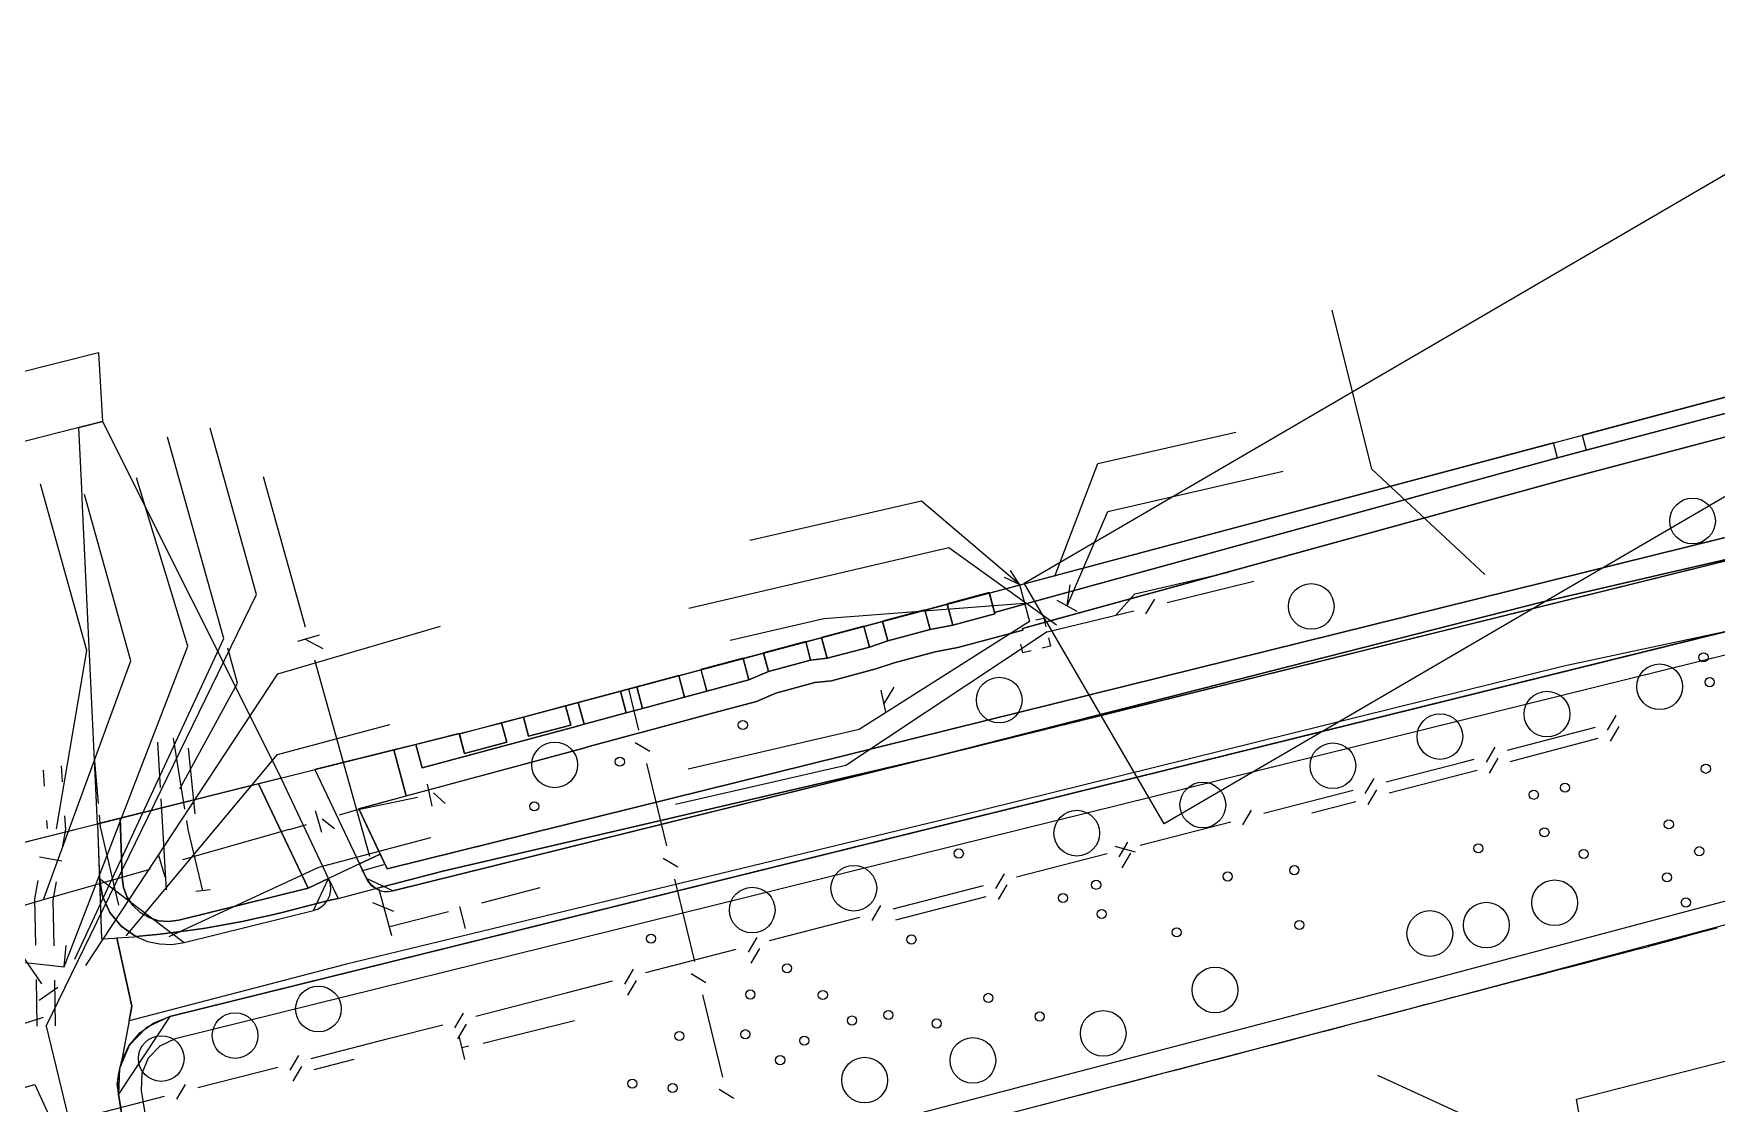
# Model space of a CAD drawing. Header units: metres. Extents: x 16996 to 17837, y 14166 to 14459.
# Drawn here: x 17384.9 to 17458.5, y 14318.3 to 14365.1 of the extents above; entities that cross this region are included whole.
import ezdxf

# ---------------------------------------------------------------- set-up
doc = ezdxf.new("R2010")
doc.units = ezdxf.units.M
for name, color, linetype in [('BOUNDARY', 7, 'Continuous'), ('BUILDING', 7, 'Continuous'), ('CURB', 7, 'Continuous'), ('ELECTR_CABLE', 7, 'Continuous'), ('ELECTR_CABLE_COMM', 7, 'Continuous'), ('GRASS', 7, 'Continuous'), ('ROAD', 7, 'Continuous'), ('SEWER', 7, 'Continuous'), ('SIDEWALK_PATH', 7, 'Continuous'), ('TREE', 3, 'Continuous'), ('WATER_PIPELINE', 7, 'Continuous')]:
    doc.layers.add(name, color=color, linetype=linetype)

# ---------------------------------------------------------------- blocks, each defined once
blk = doc.blocks.new('КАЛИНА_ГОРДОВИНА')
blk.add_circle((0, 0), 0.2)
blk = doc.blocks.new('СИРЕНЬ_ОБЫКНОВЕННАЯ')
blk.add_circle((0, 0), 0.2)
blk = doc.blocks.new('СНЕЖНОЯГОДНИК_MAGIC_BERRY')
blk.add_circle((0, 0), 0.2)
blk = doc.blocks.new('СПИРЕЯ_GREFSHEIM')
blk.add_circle((0, 0), 0.2)
blk = doc.blocks.new('СПИРЕЯ_БУМАЛЬДА')
blk.add_circle((0, 0), 0.2)
blk = doc.blocks.new('СПИРЕЯ_ALBA')
blk.add_circle((0, 0), 0.2)
blk = doc.blocks.new('ДЕРЕН_ELEGANTISSIMA')
blk.add_circle((0, 0), 0.2)
blk = doc.blocks.new('ВЕЙНИК_КАРЛ_ФЕСТЕР')
blk.add_circle((0, 0), 0.2)
blk = doc.blocks.new('БРУННЕРА_МИСТЕР_МОРС')
blk.add_circle((0, 0), 0.2)
blk = doc.blocks.new('ХОСТА_BARBARA_ANN')
blk.add_circle((0, 0), 0.2)
blk = doc.blocks.new('ЛИПА_КРУПНОЛИСТНАЯ')
blk.add_circle((0, 0), 0.2)

msp = doc.modelspace()

# ---------------------------------------------------------------- linework, layer by layer
at = {"layer": 'BOUNDARY'}
msp.add_lwpolyline([(17338.127, 14321.894), (17370.376, 14329.08), (17381.805, 14329.08), (17405.2, 14334.923), (17472.643, 14352.865)], dxfattribs=at)
at = {"layer": 'BUILDING'}
for points in [[(17428.224, 14341.073), (17469.485, 14365.122), (17475.618, 14354.599), (17434.357, 14330.55)], [(17424.852, 14340.172), (17425.102, 14339.238), (17426.95, 14339.732), (17426.932, 14339.799), (17426.7, 14340.666)], [(17422.029, 14339.418), (17422.262, 14338.548), (17424.11, 14339.042), (17423.878, 14339.912)], [(17419.359, 14338.705), (17419.604, 14337.789), (17421.452, 14338.283), (17421.207, 14339.199)], [(17416.815, 14338.025), (17417.031, 14337.217), (17418.879, 14337.711), (17418.663, 14338.519)], [(17414.079, 14337.295), (17414.33, 14336.355), (17416.178, 14336.849), (17415.927, 14337.788)], [(17408.704, 14335.859), (17408.959, 14334.905), (17410.807, 14335.399), (17410.552, 14336.353)], [(17411.263, 14336.543), (17411.516, 14335.598), (17413.364, 14336.092), (17413.112, 14337.036)], [(17406.301, 14335.217), (17406.526, 14334.375), (17408.374, 14334.869), (17408.149, 14335.711)], [(17403.5, 14334.469), (17403.727, 14333.621), (17405.419, 14334.073), (17405.575, 14334.115), (17405.349, 14334.963)]]:
    msp.add_lwpolyline(points, close=True, dxfattribs=at)
at = {"layer": 'CURB'}
for points in [[(17401.599, 14334.024), (17401.876, 14332.993), (17408.617, 14334.807), (17408.959, 14334.905), (17410.807, 14335.399), (17411.144, 14335.494), (17411.517, 14335.593), (17413.364, 14336.092), (17414.33, 14336.355), (17416.178, 14336.849), (17417.031, 14337.217), (17418.879, 14337.711), (17419.604, 14337.789), (17421.452, 14338.283), (17422.26, 14338.548), (17424.11, 14339.042), (17425.102, 14339.238), (17426.95, 14339.732), (17426.932, 14339.799), (17428.515, 14340.233), (17451.577, 14346.563), (17452.833, 14346.898), (17469.98, 14351.42)], [(17476.358, 14349.193), (17476.48, 14347.233), (17475.722, 14346.201), (17474.351, 14345.862), (17400.579, 14327.611), (17399.436, 14328.153), (17399.131, 14328.796)], [(17475.071, 14342.949), (17390.821, 14322.107), (17388.579, 14318.716), (17389.743, 14311.505)], [(17387.647, 14330.539), (17387.734, 14328.157), (17391.452, 14325.353), (17397.112, 14326.753), (17397.775, 14328.153)], [(17443.935, 14322.145), (17444.614, 14322.324), (17445.097, 14322.452), (17445.777, 14322.632), (17446.26, 14322.76), (17446.593, 14322.848), (17446.94, 14322.939), (17447.424, 14323.064), (17448.104, 14323.241), (17448.588, 14323.367), (17449.269, 14323.544), (17449.753, 14323.669), (17450.433, 14323.846), (17450.917, 14323.972), (17451.597, 14324.149), (17452.081, 14324.275), (17452.761, 14324.452), (17453.245, 14324.577), (17453.926, 14324.754), (17454.409, 14324.88), (17455.09, 14325.057), (17455.574, 14325.183), (17455.602, 14325.19), (17456.252, 14325.366), (17456.735, 14325.497), (17457.413, 14325.681), (17457.896, 14325.812), (17458.574, 14325.996)], [(17429.075, 14318.264), (17429.559, 14318.39), (17430.274, 14318.577), (17430.758, 14318.703), (17431.474, 14318.89), (17431.958, 14319.016), (17432.673, 14319.203), (17433.157, 14319.329), (17433.873, 14319.516), (17434.357, 14319.642), (17435.072, 14319.829), (17435.556, 14319.955), (17436.272, 14320.142), (17436.756, 14320.268), (17437.472, 14320.455), (17437.955, 14320.581), (17438.671, 14320.768), (17439.155, 14320.894), (17439.871, 14321.081), (17440.355, 14321.207), (17441.07, 14321.394), (17441.554, 14321.52), (17442.27, 14321.707)], [(17443.111, 14321.927), (17443.451, 14322.017)], [(17388.507, 14319.164), (17388.566, 14318.795)]]:
    msp.add_lwpolyline(points, dxfattribs=at)
at = {"layer": 'ELECTR_CABLE'}
for points in [[(17430.114, 14340.081), (17431.897, 14344.21), (17439.568, 14345.975)], [(17429.644, 14339.232), (17424.933, 14342.623), (17413.541, 14339.962)], [(17430.114, 14340.081), (17430.241, 14341.006)], [(17430.551, 14339.839), (17429.677, 14340.323)], [(17391.252, 14332.078), (17393.786, 14336.694), (17393.36, 14338.231)], [(17388.906, 14325.643), (17395.538, 14333.583), (17400.447, 14334.894)], [(17391.483, 14331.182), (17390.987, 14334.296)], [(17387.698, 14331.429), (17387.522, 14333.443)], [(17390.279, 14334.121), (17390.397, 14332.132)], [(17391.626, 14333.852), (17391.922, 14330.984)], [(17390.427, 14331.633), (17390.663, 14327.654)], [(17388.592, 14326.984), (17387.787, 14330.413), (17387.742, 14330.931)], [(17392.27, 14327.618), (17391.625, 14330.291), (17391.562, 14330.689)], [(17390.785, 14325.608), (17397.341, 14328.643), (17402.251, 14329.954)], [(17392.58, 14327.652), (17391.96, 14327.584)], [(17371.988, 14315.47), (17384.916, 14319.143), (17386.868, 14314.871), (17391.08, 14312.831)]]:
    msp.add_lwpolyline(points, dxfattribs=at)
at = {"layer": 'ELECTR_CABLE_COMM'}
for points in [[(17428.029, 14341.024), (17423.736, 14344.672), (17416.211, 14342.94)], [(17428.029, 14341.024), (17427.625, 14341.629)], [(17432.243, 14339.679), (17433.075, 14340.615), (17437.178, 14341.56)], [(17428.029, 14341.024), (17427.366, 14341.325)], [(17428.029, 14341.024), (17428.461, 14339.401)], [(17434.488, 14340.228), (17438.287, 14341.157)], [(17428.252, 14340.186), (17419.46, 14339.509), (17415.356, 14338.565)], [(17433.565, 14339.73), (17433.954, 14340.37)], [(17428.461, 14339.401), (17421.008, 14334.666), (17413.515, 14332.941)], [(17428.735, 14339.467), (17429.086, 14339.551), (17429.177, 14339.172)], [(17429.232, 14338.943), (17433.031, 14339.872)], [(17429.232, 14338.943), (17420.428, 14333.105), (17412.967, 14331.388)], [(17429.294, 14338.686), (17429.382, 14338.321), (17429.017, 14338.233)], [(17428.531, 14338.116), (17428.179, 14338.032), (17428.088, 14338.411)], [(17410.901, 14336.447), (17411.337, 14334.645)], [(17453.779, 14334.645), (17454.156, 14335.292)], [(17449.392, 14333.763), (17453.242, 14334.778)], [(17449.515, 14333.279), (17453.366, 14334.293)], [(17453.903, 14334.16), (17454.28, 14334.808)], [(17411.194, 14334.111), (17411.834, 14333.721)], [(17448.478, 14333.249), (17448.855, 14333.896)], [(17448.601, 14332.764), (17448.979, 14333.412)], [(17411.69, 14333.187), (17412.563, 14329.584)], [(17444.086, 14332.386), (17447.378, 14333.233), (17447.941, 14333.381)], [(17444.209, 14331.901), (17447.504, 14332.749), (17448.065, 14332.897)], [(17440.706, 14331.516), (17442.634, 14332.012)], [(17443.169, 14331.876), (17443.551, 14332.522)], [(17443.292, 14331.392), (17443.673, 14332.037)], [(17438.726, 14331.007), (17440.706, 14331.516)], [(17440.827, 14331.031), (17442.756, 14331.527)], [(17433.313, 14329.614), (17437.273, 14330.633)], [(17437.809, 14330.497), (17438.19, 14331.143)], [(17432.396, 14329.105), (17432.777, 14329.75)], [(17412.42, 14329.05), (17413.06, 14328.66)], [(17427.9, 14328.221), (17431.86, 14329.24)], [(17433.11, 14329.304), (17432.21, 14329.554)], [(17432.519, 14328.62), (17432.9, 14329.265)], [(17426.983, 14327.712), (17427.365, 14328.357)], [(17412.916, 14328.126), (17413.091, 14327.406), (17413.789, 14324.523)], [(17422.488, 14326.829), (17426.448, 14327.848)], [(17427.106, 14327.227), (17427.487, 14327.873)], [(17421.571, 14326.319), (17421.952, 14326.965)], [(17422.611, 14326.344), (17426.571, 14327.363)], [(17417.075, 14325.436), (17421.035, 14326.455)], [(17416.158, 14324.926), (17416.539, 14325.572)], [(17411.662, 14324.043), (17415.622, 14325.062)], [(17416.282, 14324.442), (17416.663, 14325.087)], [(17410.745, 14323.534), (17411.126, 14324.179)], [(17413.646, 14323.989), (17414.286, 14323.599)], [(17404.222, 14322.129), (17408.228, 14323.16)], [(17408.229, 14323.16), (17410.209, 14323.67)], [(17410.87, 14323.05), (17411.251, 14323.695)], [(17414.142, 14323.065), (17415.015, 14319.462)], [(17398.762, 14320.725), (17400.402, 14321.146), (17402.769, 14321.755)], [(17403.305, 14321.619), (17403.686, 14322.265)], [(17403.435, 14321.137), (17403.816, 14321.782)], [(17396.091, 14319.766), (17396.472, 14320.411)], [(17397.008, 14320.275), (17398.762, 14320.725)], [(17397.142, 14319.793), (17398.898, 14320.244)], [(17392.047, 14319.001), (17395.555, 14319.902)], [(17396.225, 14319.284), (17396.607, 14319.929)], [(17391.13, 14318.492), (17391.511, 14319.137)], [(17414.872, 14318.928), (17415.511, 14318.538)], [(17387.086, 14317.727), (17390.594, 14318.628)]]:
    msp.add_lwpolyline(points, dxfattribs=at)
at = {"layer": 'GRASS'}
for points in [[(17469.98, 14351.42), (17452.833, 14346.898), (17451.577, 14346.563), (17428.515, 14340.233), (17426.932, 14339.799), (17426.95, 14339.732), (17425.102, 14339.238), (17424.11, 14339.042), (17422.26, 14338.548), (17421.452, 14338.283), (17419.604, 14337.789), (17418.879, 14337.711), (17417.031, 14337.217), (17416.178, 14336.849), (17414.33, 14336.355), (17413.364, 14336.092), (17411.517, 14335.593), (17411.144, 14335.494), (17410.807, 14335.399), (17408.959, 14334.905), (17408.617, 14334.807), (17401.876, 14332.993), (17401.599, 14334.024), (17400.629, 14333.781), (17401.17, 14331.767), (17408.885, 14333.843), (17409.226, 14333.942), (17411.071, 14334.435), (17411.408, 14334.529), (17411.776, 14334.628), (17413.626, 14335.127), (17414.59, 14335.39), (17416.507, 14335.902), (17417.36, 14336.27), (17419.063, 14336.725), (17419.788, 14336.803), (17421.737, 14337.324), (17422.545, 14337.589), (17424.336, 14338.067), (17425.328, 14338.264), (17428.174, 14339.024), (17428.155, 14339.097), (17451.838, 14345.597), (17453.09, 14345.931), (17470.234, 14350.452)], [(17470.234, 14350.452), (17453.09, 14345.931), (17451.838, 14345.597), (17428.78, 14339.269), (17428.155, 14339.097), (17428.174, 14339.024), (17425.328, 14338.264), (17424.336, 14338.067), (17422.545, 14337.589), (17421.737, 14337.324), (17419.788, 14336.803), (17419.063, 14336.725), (17417.36, 14336.27), (17416.507, 14335.902), (17414.59, 14335.39), (17413.626, 14335.127), (17411.776, 14334.628), (17411.408, 14334.529), (17411.071, 14334.435), (17409.226, 14333.942), (17408.885, 14333.843), (17399.093, 14331.208), (17400.339, 14328.582), (17475.789, 14347.247)]]:
    msp.add_lwpolyline(points, dxfattribs=at)
for points in [[(17400.034, 14329.225), (17399.131, 14328.796), (17399.436, 14328.153), (17399.513, 14328.017), (17399.611, 14327.897), (17399.728, 14327.794), (17399.861, 14327.712), (17402.771, 14328.467), (17424.168, 14333.451), (17450.88, 14340.247), (17462.423, 14342.911), (17475.722, 14346.201), (17476.042, 14346.343), (17476.288, 14346.58), (17476.44, 14346.885), (17476.48, 14347.233), (17476.358, 14349.193), (17475.644, 14349.162), (17475.789, 14347.247), (17400.339, 14328.582)], [(17395.69, 14332.548), (17387.647, 14330.539), (17386.997, 14344.454), (17386.962, 14345.226), (17386.836, 14347.888), (17387.867, 14348.15)], [(17466.077, 14328.033), (17469.492, 14329.007), (17477.544, 14330.933), (17483.483, 14332.519), (17480.893, 14343.351), (17480.842, 14343.507), (17480.767, 14343.652), (17480.669, 14343.782), (17480.55, 14343.896), (17477.954, 14343.038), (17459.04, 14338.983), (17390.821, 14322.107), (17389.796, 14321.635), (17389.039, 14320.849), (17388.612, 14319.844), (17388.579, 14318.716), (17389.743, 14311.505), (17392.145, 14310.55), (17394.661, 14310.055), (17397.225, 14310.027), (17399.771, 14310.472), (17412.796, 14314.016), (17446.593, 14322.848)], [(17391.061, 14321.136), (17390.378, 14320.822), (17389.873, 14320.297), (17389.588, 14319.627), (17389.567, 14318.876), (17390.647, 14312.178), (17392.788, 14311.409), (17395.013, 14311.026), (17397.27, 14311.034), (17399.509, 14311.437), (17412.538, 14314.982), (17446.338, 14323.815), (17465.811, 14328.997), (17469.238, 14329.975), (17477.298, 14331.902), (17482.284, 14333.234), (17479.92, 14343.119)], [(17465.811, 14328.997), (17469.238, 14329.975), (17477.298, 14331.902), (17482.284, 14333.234), (17479.92, 14343.119), (17475.311, 14341.979), (17391.061, 14321.136), (17390.378, 14320.822), (17389.873, 14320.297), (17389.588, 14319.627), (17389.567, 14318.876), (17390.647, 14312.178), (17392.788, 14311.409), (17395.013, 14311.026), (17397.27, 14311.034), (17399.509, 14311.437), (17412.538, 14314.982), (17446.338, 14323.815)], [(17399.861, 14327.712), (17400.03, 14327.633), (17400.21, 14327.59), (17400.395, 14327.582), (17400.579, 14327.611), (17462.423, 14342.911), (17450.88, 14340.247), (17424.168, 14333.451), (17402.771, 14328.467)], [(17400.629, 14333.781), (17397.174, 14332.919), (17399.131, 14328.796), (17400.034, 14329.225), (17399.093, 14331.208), (17401.17, 14331.767)], [(17396.872, 14327.724), (17394.7, 14332.301), (17388.639, 14330.787), (17388.733, 14328.193), (17388.799, 14327.752), (17388.958, 14327.341), (17389.204, 14326.975), (17389.528, 14326.668), (17389.911, 14326.441), (17390.331, 14326.306), (17390.77, 14326.266), (17391.212, 14326.324)], [(17395.69, 14332.548), (17394.7, 14332.301), (17396.872, 14327.724), (17397.775, 14328.153)], [(17397.775, 14328.153), (17396.872, 14327.724), (17391.212, 14326.324), (17390.77, 14326.266), (17390.331, 14326.306), (17389.911, 14326.441), (17389.528, 14326.668), (17389.204, 14326.975), (17388.958, 14327.341), (17388.799, 14327.752), (17388.733, 14328.193), (17388.639, 14330.787), (17387.647, 14330.539), (17387.734, 14328.157), (17387.866, 14327.377), (17388.191, 14326.67), (17388.687, 14326.07), (17389.332, 14325.612), (17390.394, 14325.714), (17391.529, 14325.856), (17392.377, 14325.986), (17392.941, 14326.08), (17393.503, 14326.183), (17394.064, 14326.293), (17394.624, 14326.411), (17395.181, 14326.537), (17395.737, 14326.671), (17397.707, 14327.173), (17397.82, 14327.405), (17397.87, 14327.654), (17397.855, 14327.908)], [(17397.112, 14326.753), (17397.289, 14326.815), (17397.449, 14326.907), (17397.59, 14327.028), (17397.707, 14327.173), (17395.737, 14326.671), (17395.181, 14326.537), (17394.624, 14326.411), (17394.064, 14326.293), (17393.503, 14326.183), (17392.941, 14326.08), (17392.377, 14325.986), (17391.529, 14325.856), (17390.394, 14325.714), (17389.332, 14325.612), (17389.837, 14325.402), (17390.368, 14325.287), (17390.911, 14325.271), (17391.452, 14325.353)], [(17388.698, 14320.152), (17388.64, 14319.96), (17388.596, 14319.764), (17388.564, 14319.565), (17388.546, 14319.365)]]:
    msp.add_lwpolyline(points, close=True, dxfattribs=at)
at = {"layer": 'ROAD'}
for points in [[(17382.24, 14349.803), (17387.69, 14351.164), (17387.691, 14351.163), (17387.867, 14348.151), (17387.867, 14348.15), (17383.348, 14347.003)], [(17384.48, 14316.167), (17386.997, 14313.342), (17386.999, 14313.34), (17390.243, 14311.264), (17390.245, 14311.263), (17392.545, 14310.439), (17392.547, 14310.439), (17394.938, 14310.029), (17394.939, 14310.029), (17397.364, 14310.039), (17397.366, 14310.039), (17399.771, 14310.472), (17399.772, 14310.472), (17406.616, 14312.334), (17410.724, 14313.477), (17412.796, 14314.016), (17446.593, 14322.848), (17466.077, 14328.033)]]:
    msp.add_lwpolyline(points, dxfattribs=at)
at = {"layer": 'SEWER'}
for points in [[(17448.406, 14341.459), (17443.461, 14346.07), (17441.716, 14353.027)], [(17385.404, 14321.697), (17394.611, 14340.581), (17392.586, 14347.866)], [(17385.854, 14330.322), (17387.183, 14338.125), (17385.158, 14345.411)], [(17394.908, 14345.748), (17396.751, 14339.172)], [(17385.293, 14327.237), (17389.112, 14337.671), (17387.085, 14344.963)], [(17397.36, 14338.794), (17396.406, 14338.527)], [(17396.746, 14338.622), (17397.522, 14338.216)], [(17397.156, 14337.728), (17398.999, 14331.152)], [(17421.955, 14336.399), (17422.158, 14335.429)], [(17422.086, 14335.775), (17422.542, 14336.522)], [(17385.274, 14332.89), (17385.323, 14332.192)], [(17386.062, 14333.084), (17386.111, 14332.386)], [(17402.088, 14332.288), (17402.289, 14331.318)], [(17398.999, 14331.152), (17401.669, 14331.706)], [(17402.363, 14331.9), (17402.876, 14331.44)], [(17385.427, 14330.695), (17385.451, 14330.344)], [(17386.215, 14330.889), (17386.257, 14330.3)], [(17396.059, 14330.301), (17396.809, 14330.518)], [(17397.182, 14331.13), (17397.457, 14330.178)], [(17397.486, 14330.764), (17398.034, 14330.345)], [(17398.25, 14330.935), (17398.999, 14331.152)], [(17398.999, 14331.152), (17399.564, 14329.126)], [(17386.257, 14330.3), (17386.109, 14329.49)], [(17391.396, 14328.98), (17396.057, 14330.312)], [(17386.089, 14328.911), (17385.115, 14329.088)], [(17390.329, 14329.179), (17390.601, 14328.226)], [(17385.293, 14327.237), (17389.954, 14328.568)], [(17400.173, 14328.747), (17399.219, 14328.481)], [(17385.038, 14328.069), (17384.892, 14327.269)], [(17385.841, 14328.014), (17385.694, 14327.205)], [(17399.968, 14327.681), (17400.533, 14325.655)], [(17404.478, 14327.093), (17407.044, 14327.76)], [(17374.044, 14323.887), (17385.293, 14327.237)], [(17384.892, 14327.269), (17384.933, 14325.229)], [(17385.694, 14327.205), (17385.734, 14325.205)], [(17400.63, 14326.705), (17399.709, 14327.094)], [(17403.502, 14326.926), (17403.751, 14325.968)], [(17400.459, 14326.049), (17403.026, 14326.716)], [(17384.963, 14323.729), (17385.004, 14321.689)], [(17385.764, 14323.705), (17385.804, 14321.705)], [(17383.252, 14321.427), (17385.292, 14322.081)], [(17385.404, 14321.697), (17389.748, 14303.718)], [(17452.99, 14315.274), (17452.417, 14318.503), (17459.661, 14320.353)], [(17443.708, 14319.549), (17447.668, 14317.725)]]:
    msp.add_lwpolyline(points, dxfattribs=at)
at = {"layer": 'SIDEWALK_PATH'}
for points in [[(17452.659, 14347.549), (17452.833, 14346.898), (17469.98, 14351.42), (17469.8, 14352.109)], [(17426.706, 14340.644), (17426.932, 14339.799), (17428.515, 14340.233), (17451.577, 14346.563), (17451.403, 14347.214)], [(17425.102, 14339.238), (17424.858, 14340.153), (17423.883, 14339.893), (17424.11, 14339.042)], [(17421.452, 14338.283), (17422.262, 14338.548), (17422.034, 14339.401), (17421.212, 14339.183)], [(17390.821, 14322.107), (17459.04, 14338.983), (17451.855, 14337.443), (17424.972, 14330.8), (17398.557, 14324.405), (17389.041, 14321.928), (17388.698, 14320.152), (17389.028, 14320.833), (17389.509, 14321.401), (17390.115, 14321.834)], [(17419.604, 14337.789), (17419.363, 14338.691), (17418.667, 14338.506), (17418.879, 14337.711)], [(17417.031, 14337.217), (17416.818, 14338.014), (17415.93, 14337.777), (17416.178, 14336.849)], [(17414.081, 14337.286), (17413.114, 14337.028), (17413.364, 14336.092), (17414.33, 14336.355)], [(17410.807, 14335.399), (17411.144, 14335.494), (17411.517, 14335.593), (17413.364, 14336.092), (17411.516, 14335.598), (17411.265, 14336.536), (17410.554, 14336.347)], [(17408.617, 14334.807), (17408.959, 14334.905), (17408.705, 14335.855), (17408.15, 14335.708), (17408.374, 14334.869), (17406.526, 14334.375), (17406.301, 14335.216), (17405.349, 14334.963), (17405.574, 14334.12), (17403.725, 14333.627), (17403.493, 14334.497), (17401.599, 14334.024), (17401.876, 14332.993)], [(17399.131, 14328.796), (17397.775, 14328.153), (17398.194, 14327.271), (17399.846, 14327.712), (17399.719, 14327.797), (17399.607, 14327.901), (17399.512, 14328.02), (17399.436, 14328.153)], [(17387.734, 14328.157), (17387.829, 14325.515), (17388.4, 14325.546), (17388.497, 14325.553), (17389.256, 14325.605), (17389.332, 14325.612), (17388.687, 14326.07), (17388.191, 14326.67), (17387.866, 14327.377)], [(17397.707, 14327.173), (17397.82, 14327.405), (17397.87, 14327.654), (17397.855, 14327.908), (17397.775, 14328.153), (17398.194, 14327.271)], [(17388.546, 14319.365), (17388.506, 14319.157), (17389.706, 14311.553), (17388.579, 14318.716), (17388.558, 14318.878), (17388.545, 14319.04), (17388.541, 14319.202)]]:
    msp.add_lwpolyline(points, close=True, dxfattribs=at)
for points in [[(17459.04, 14338.983), (17451.855, 14337.443), (17424.972, 14330.8), (17398.557, 14324.405), (17389.041, 14321.928), (17389.164, 14322.562), (17388.497, 14325.553), (17389.256, 14325.605), (17389.332, 14325.612), (17389.837, 14325.402), (17390.368, 14325.287), (17390.911, 14325.271), (17391.452, 14325.353), (17397.112, 14326.753), (17397.289, 14326.815), (17397.449, 14326.907), (17397.59, 14327.028), (17397.707, 14327.173), (17398.194, 14327.271), (17399.846, 14327.712), (17400.02, 14327.634), (17400.203, 14327.591), (17400.391, 14327.583), (17400.579, 14327.611), (17462.423, 14342.911)], [(17381.846, 14329.09), (17387.647, 14330.539), (17387.829, 14325.515), (17388.4, 14325.546), (17388.497, 14325.553), (17389.164, 14322.562), (17388.698, 14320.152), (17388.64, 14319.96), (17388.596, 14319.764), (17388.564, 14319.565), (17388.546, 14319.365), (17388.506, 14319.157), (17389.706, 14311.553)]]:
    msp.add_lwpolyline(points, dxfattribs=at)
at = {"layer": 'TREE'}
for centre in [(17457.496, 14343.796), (17440.802, 14340.06), (17456.057, 14336.545), (17427.139, 14335.961), (17451.123, 14335.348), (17446.437, 14334.366), (17407.672, 14333.125), (17441.749, 14333.086), (17436.054, 14331.37), (17430.534, 14330.137), (17420.772, 14327.726), (17416.323, 14326.772), (17451.46, 14327.093), (17448.468, 14326.114), (17445.994, 14325.746), (17436.586, 14323.275), (17397.327, 14322.444), (17431.693, 14321.375), (17393.679, 14321.279), (17390.445, 14320.275), (17425.987, 14320.193), (17421.246, 14319.329)]:
    msp.add_circle(centre, 1, dxfattribs=at)
at = {"layer": 'WATER_PIPELINE'}
for points in [[(17386.658, 14324.617), (17393.181, 14338.656), (17390.721, 14347.468)], [(17429.569, 14341.383), (17431.449, 14346.317), (17437.504, 14347.69)], [(17386.195, 14324.284), (17391.607, 14338.316), (17389.36, 14345.685)], [(17429.558, 14341.429), (17429.569, 14341.383)], [(17387.141, 14324.341), (17395.547, 14337.112), (17402.668, 14339.193)], [(17383.927, 14325.395), (17385.199, 14323.546)], [(17379.743, 14325.007), (17386.195, 14324.284)], [(17386.195, 14324.284), (17386.286, 14325.214)], [(17385.916, 14323.381), (17385.094, 14322.816)], [(17404.538, 14320.953), (17408.542, 14321.942)], [(17403.489, 14321.206), (17403.728, 14320.238)], [(17403.6, 14320.756), (17403.912, 14320.833)]]:
    msp.add_lwpolyline(points, dxfattribs=at)

# ---------------------------------------------------------------- block references
at = {"layer": 'BUSH'}
for name, p in [('СНЕЖНОЯГОДНИК_MAGIC_BERRY', (17457.978, 14337.828)), ('СПИРЕЯ_БУМАЛЬДА', (17458.247, 14336.745)), ('ВЕЙНИК_КАРЛ_ФЕСТЕР', (17415.913, 14334.867)), ('БРУННЕРА_МИСТЕР_МОРС', (17410.525, 14333.263)), ('ХОСТА_BARBARA_ANN', (17450.546, 14331.817)), ('ВЕЙНИК_КАРЛ_ФЕСТЕР', (17451.913, 14332.127)), ('СПИРЕЯ_ALBA', (17406.784, 14331.311)), ('БРУННЕРА_МИСТЕР_МОРС', (17456.458, 14330.52)), ('БРУННЕРА_МИСТЕР_МОРС', (17451.013, 14330.169)), ('СПИРЕЯ_БУМАЛЬДА', (17425.367, 14329.247)), ('ХОСТА_BARBARA_ANN', (17448.117, 14329.471)), ('БРУННЕРА_МИСТЕР_МОРС', (17452.727, 14329.228)), ('СПИРЕЯ_ALBA', (17457.79, 14329.346)), ('СПИРЕЯ_GREFSHEIM', (17437.139, 14328.24)), ('СПИРЕЯ_ALBA', (17440.059, 14328.519)), ('ВЕЙНИК_КАРЛ_ФЕСТЕР', (17456.375, 14328.2)), ('ДЕРЕН_ELEGANTISSIMA', (17431.383, 14327.878)), ('СПИРЕЯ_ALBA', (17429.929, 14327.301)), ('БРУННЕРА_МИСТЕР_МОРС', (17431.624, 14326.598)), ('ХОСТА_BARBARA_ANN', (17457.206, 14327.101)), ('ВЕЙНИК_КАРЛ_ФЕСТЕР', (17440.283, 14326.115)), ('СПИРЕЯ_БУМАЛЬДА', (17411.893, 14325.524)), ('БРУННЕРА_МИСТЕР_МОРС', (17423.295, 14325.482)), ('ХОСТА_BARBARA_ANN', (17434.911, 14325.796)), ('ВЕЙНИК_КАРЛ_ФЕСТЕР', (17417.848, 14324.224)), ('БРУННЕРА_МИСТЕР_МОРС', (17416.239, 14323.076)), ('ВЕЙНИК_КАРЛ_ФЕСТЕР', (17419.414, 14323.058)), ('СНЕЖНОЯГОДНИК_MAGIC_BERRY', (17426.658, 14322.928)), ('СНЕЖНОЯГОДНИК_MAGIC_BERRY', (17422.28, 14322.179)), ('СПИРЕЯ_ALBA', (17420.688, 14321.937)), ('СПИРЕЯ_БУМАЛЬДА', (17424.397, 14321.809)), ('СНЕЖНОЯГОДНИК_MAGIC_BERRY', (17428.907, 14322.116)), ('СНЕЖНОЯГОДНИК_MAGIC_BERRY', (17413.128, 14321.257)), ('СИРЕНЬ_ОБЫКНОВЕННАЯ', (17418.606, 14321.058)), ('КАЛИНА_ГОРДОВИНА', (17417.547, 14320.204)), ('СПИРЕЯ_БУМАЛЬДА', (17411.076, 14319.179)), ('ВЕЙНИК_КАРЛ_ФЕСТЕР', (17412.843, 14318.983))]:
    msp.add_blockref(name, p, dxfattribs=at)
at = {"layer": 'TREE'}
for p in [(17458.08, 14332.955), (17416.025, 14321.338)]:
    msp.add_blockref('ЛИПА_КРУПНОЛИСТНАЯ', p, dxfattribs=at)

doc.saveas('drawing.dxf')
